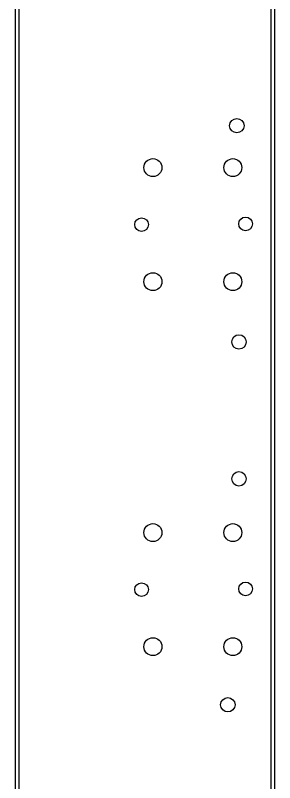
# Model space of a CAD drawing. Extents: x 0.6 to 7.02, y -7.61 to -0.88.
# Drawn here: x 6.451 to 7.019, y -4.245 to -2.564 of the extents above; entities that cross this region are included whole.
import ezdxf

# ---------------------------------------------------------------- set-up
doc = ezdxf.new("R2010")
doc.units = 0
doc.header["$MEASUREMENT"] = 0
doc.layers.add('BLACK', color=7, linetype='CONTINUOUS')

msp = doc.modelspace()

# ---------------------------------------------------------------- linework, layer by layer
at = {"layer": 'BLACK', "linetype": 'CONTINUOUS'}
for p, q in [((6.45106, -7.26606), (6.45106, -1.94644)), ((6.45894, -1.94269), (6.45894, -7.26981)), ((7.01106, -7.60106), (7.01106, -2.04644)), ((7.01894, -2.04269), (7.01894, -7.60481))]:
    msp.add_line(p, q, dxfattribs=at)
at = {"layer": 'BLACK'}
for centre, radius in [((6.9361, -2.80539), 0.01575), ((6.9361, -2.80539), 0.01575), ((6.7524, -2.89732), 0.01969), ((6.7524, -2.89732), 0.01969), ((6.9274, -2.89732), 0.01969), ((6.9274, -2.89732), 0.01969), ((6.7274, -3.02232), 0.015), ((6.7274, -3.02232), 0.015), ((6.95539, -3.02075), 0.015), ((6.95539, -3.02075), 0.015), ((6.7524, -3.14732), 0.01969), ((6.7524, -3.14732), 0.01969), ((6.9274, -3.14732), 0.01969), ((6.9274, -3.14732), 0.01969), ((6.94083, -3.27941), 0.01575), ((6.94083, -3.27941), 0.01575), ((6.94083, -3.57941), 0.01575), ((6.94083, -3.57941), 0.01575), ((6.7524, -3.69732), 0.01969), ((6.7524, -3.69732), 0.01969), ((6.9274, -3.69732), 0.01969), ((6.9274, -3.69732), 0.01969), ((6.7274, -3.82232), 0.015), ((6.7274, -3.82232), 0.015), ((6.95539, -3.82075), 0.015), ((6.95539, -3.82075), 0.015), ((6.7524, -3.94732), 0.01969), ((6.7524, -3.94732), 0.01969), ((6.9274, -3.94732), 0.01969), ((6.9274, -3.94732), 0.01969), ((6.91642, -4.07469), 0.01575), ((6.91642, -4.07469), 0.01575)]:
    msp.add_circle(centre, radius, dxfattribs=at)

doc.saveas('drawing.dxf')
